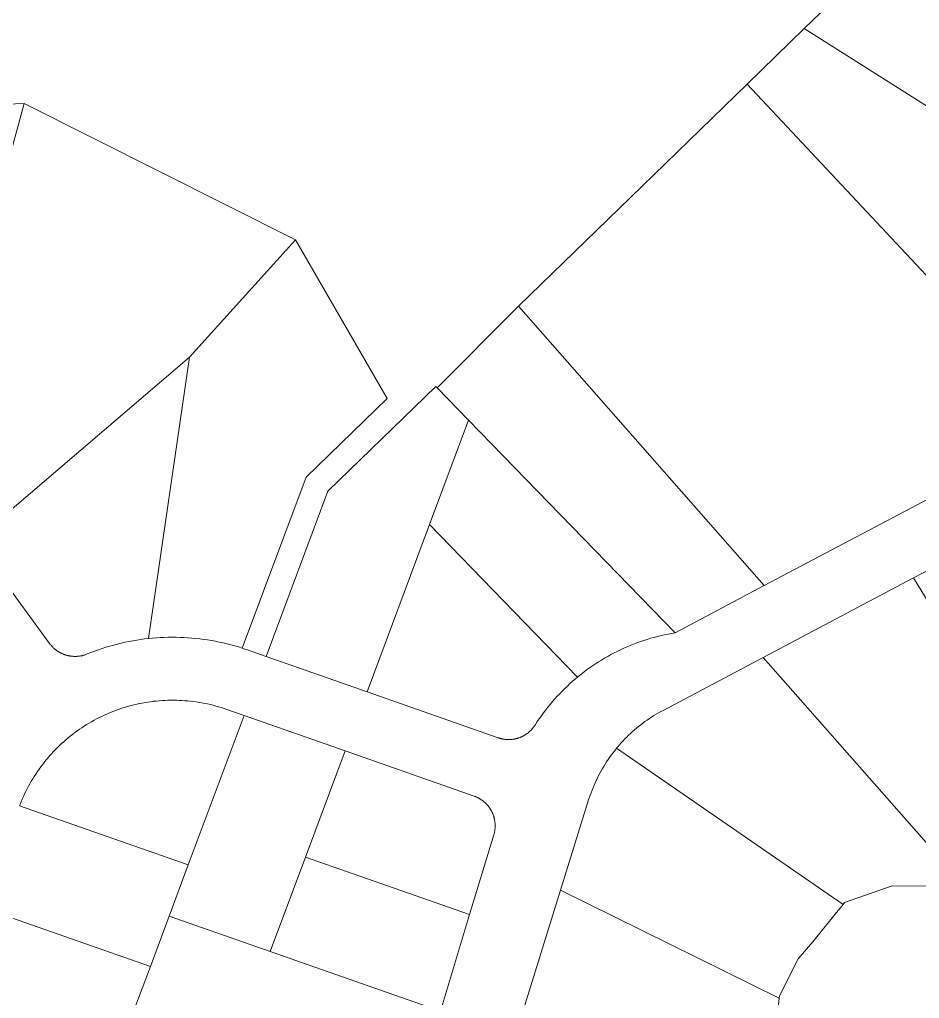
# Model space of a CAD drawing. Header units: feet. Extents: x 865220 to 2774701, y -2240498 to 961524.
# Drawn here: x 2771552 to 2772266, y 960009 to 960786 of the extents above; entities that cross this region are included whole.
import ezdxf

# ---------------------------------------------------------------- set-up
doc = ezdxf.new("R2010")
doc.units = ezdxf.units.FT
doc.header["$LTSCALE"] = 0.015
doc.header["$MEASUREMENT"] = 0
doc.layers.add('Parcels', color=7, linetype='Continuous', lineweight=0)

msp = doc.modelspace()

# ---------------------------------------------------------------- linework, layer by layer
at = {"layer": 'Parcels', "lineweight": 5, "ltscale": 100}
for p, q in [((2772175, 960778.55), (2772227.11, 960829.12)), ((2772175, 960778.55), (2772129.7, 960734.59)), ((2772475.46, 960588.34), (2772175, 960778.55)), ((2772036.99, 960644.64), (2772129.7, 960734.59)), ((2772129.7, 960734.59), (2772036.99, 960644.64)), ((2772129.7, 960734.59), (2772373.71, 960473.89)), ((2772373.71, 960473.89), (2772129.7, 960734.59)), ((2771185.9, 960707.49), (2771555.68, 960719.02)), ((2771555.68, 960719.02), (2771480.61, 960444.11)), ((2771771.01, 960610.85), (2771555.68, 960719.02)), ((2771948.05, 960558.33), (2772036.99, 960644.64)), ((2771687.01, 960517.88), (2771771.01, 960610.85)), ((2771771.01, 960610.85), (2771687.01, 960517.88)), ((2771771.01, 960610.85), (2771843.78, 960485.01)), ((2771771.01, 960610.85), (2771771.01, 960610.85)), ((2771843.78, 960485.01), (2771771.01, 960610.85)), ((2771948.05, 960558.33), (2771883.59, 960493.49)), ((2772143.32, 960336.55), (2771948.05, 960558.33)), ((2771517.1, 960372.61), (2771687.01, 960517.88)), ((2771687.01, 960517.88), (2771517.1, 960372.61)), ((2771654.57, 960294.56), (2771687.01, 960517.88)), ((2771882.55, 960494.56), (2771796.69, 960411.46)), ((2771883.59, 960493.49), (2771882.55, 960494.56)), ((2771908.44, 960467.91), (2771883.59, 960493.49)), ((2771883.59, 960493.49), (2771883.59, 960493.49)), ((2771883.59, 960493.49), (2771908.44, 960467.91)), ((2771843.78, 960485.01), (2771779.53, 960422.67)), ((2771908.44, 960467.91), (2771877.5, 960384.97)), ((2771877.5, 960384.97), (2771908.44, 960467.91)), ((2772072.48, 960299.12), (2771908.44, 960467.91)), ((2772240.61, 960387.95), (2772383.49, 960463.45)), ((2771779.53, 960422.67), (2771728.87, 960286.88)), ((2771728.87, 960286.88), (2771779.53, 960422.67)), ((2771796.69, 960411.46), (2771747.76, 960280.31)), ((2771877.5, 960384.97), (2771827.97, 960252.2)), ((2771827.97, 960252.2), (2771877.5, 960384.97)), ((2771877.5, 960384.97), (2771995.09, 960263.97)), ((2772143.32, 960336.55), (2772240.61, 960387.95)), ((2772240.61, 960387.95), (2772240.61, 960387.95)), ((2772350.26, 960389.35), (2772261.85, 960342.64)), ((2771520.69, 960365.67), (2771575.96, 960290.53)), ((2772072.48, 960299.12), (2772143.32, 960336.55)), ((2772261.85, 960342.64), (2772142.5, 960279.57)), ((2772143.32, 960336.55), (2772143.32, 960336.55)), ((2772261.85, 960342.64), (2772399.08, 960116.42)), ((2772061.31, 960296.88), (2772064.08, 960297.51)), ((2772064.08, 960297.51), (2772066.87, 960298.1)), ((2772066.87, 960298.1), (2772069.67, 960298.63)), ((2772069.67, 960298.63), (2772072.48, 960299.12)), ((2772072.48, 960299.12), (2772072.48, 960299.12)), ((2771575.96, 960290.53), (2771576.22, 960290.18)), ((2771576.22, 960290.18), (2771576.49, 960289.84)), ((2771576.49, 960289.84), (2771576.76, 960289.5)), ((2771576.76, 960289.5), (2771577.04, 960289.16)), ((2771626.66, 960289.34), (2771629.7, 960290.13)), ((2771629.7, 960290.13), (2771632.76, 960290.87)), ((2771632.76, 960290.87), (2771635.82, 960291.56)), ((2771635.82, 960291.56), (2771638.9, 960292.19)), ((2771638.9, 960292.19), (2771641.99, 960292.77)), ((2771641.99, 960292.77), (2771645.08, 960293.3)), ((2771645.08, 960293.3), (2771648.19, 960293.77)), ((2771648.19, 960293.77), (2771651.3, 960294.18)), ((2771651.3, 960294.18), (2771654.57, 960294.56)), ((2771654.57, 960294.56), (2771657.55, 960294.85)), ((2771654.57, 960294.56), (2771654.57, 960294.56)), ((2771657.55, 960294.85), (2771660.68, 960295.11)), ((2771660.68, 960295.11), (2771663.81, 960295.3)), ((2771663.81, 960295.3), (2771666.95, 960295.45)), ((2771666.95, 960295.45), (2771670.09, 960295.54)), ((2771670.09, 960295.54), (2771673.23, 960295.57)), ((2771673.23, 960295.57), (2771676.37, 960295.55)), ((2771676.37, 960295.55), (2771679.51, 960295.47)), ((2771679.51, 960295.47), (2771682.65, 960295.34)), ((2771682.65, 960295.34), (2771685.79, 960295.16)), ((2771685.79, 960295.16), (2771688.92, 960294.92)), ((2771688.92, 960294.92), (2771692.05, 960294.62)), ((2771692.05, 960294.62), (2771695.17, 960294.27)), ((2771695.17, 960294.27), (2771698.29, 960293.87)), ((2771698.29, 960293.87), (2771701.39, 960293.41)), ((2771701.39, 960293.41), (2771704.49, 960292.9)), ((2771704.49, 960292.9), (2771707.58, 960292.33)), ((2771707.58, 960292.33), (2771710.66, 960291.71)), ((2771710.66, 960291.71), (2771713.73, 960291.04)), ((2771713.73, 960291.04), (2771716.79, 960290.31)), ((2771716.79, 960290.31), (2771719.83, 960289.53)), ((2771719.83, 960289.53), (2771722.86, 960288.7)), ((2772036.93, 960289.04), (2772039.57, 960290.1)), ((2772039.57, 960290.1), (2772042.23, 960291.11)), ((2772042.23, 960291.11), (2772044.91, 960292.08)), ((2772044.91, 960292.08), (2772047.61, 960293)), ((2772047.61, 960293), (2772050.32, 960293.87)), ((2772050.32, 960293.87), (2772053.05, 960294.69)), ((2772053.05, 960294.69), (2772055.79, 960295.47)), ((2772055.79, 960295.47), (2772058.54, 960296.2)), ((2772058.54, 960296.2), (2772061.31, 960296.88)), ((2771577.04, 960289.16), (2771577.33, 960288.83)), ((2771577.33, 960288.83), (2771577.62, 960288.51)), ((2771577.62, 960288.51), (2771577.91, 960288.19)), ((2771577.91, 960288.19), (2771578.22, 960287.87)), ((2771578.22, 960287.87), (2771578.52, 960287.56)), ((2771578.52, 960287.56), (2771578.84, 960287.26)), ((2771578.84, 960287.26), (2771579.16, 960286.96)), ((2771579.16, 960286.96), (2771579.48, 960286.67)), ((2771579.48, 960286.67), (2771579.81, 960286.38)), ((2771579.81, 960286.38), (2771580.14, 960286.1)), ((2771580.14, 960286.1), (2771580.48, 960285.82)), ((2771580.48, 960285.82), (2771580.82, 960285.55)), ((2771580.82, 960285.55), (2771581.17, 960285.29)), ((2771581.17, 960285.29), (2771581.52, 960285.03)), ((2771581.52, 960285.03), (2771581.88, 960284.78)), ((2771581.88, 960284.78), (2771582.24, 960284.54)), ((2771582.24, 960284.54), (2771582.6, 960284.3)), ((2771582.6, 960284.3), (2771582.97, 960284.07)), ((2771582.97, 960284.07), (2771583.35, 960283.84)), ((2771583.35, 960283.84), (2771583.72, 960283.62)), ((2771583.72, 960283.62), (2771584.11, 960283.41)), ((2771584.11, 960283.41), (2771584.49, 960283.2)), ((2771584.49, 960283.2), (2771584.88, 960283)), ((2771584.88, 960283), (2771585.27, 960282.81)), ((2771585.27, 960282.81), (2771585.66, 960282.63)), ((2771585.66, 960282.63), (2771586.06, 960282.45)), ((2771586.06, 960282.45), (2771586.46, 960282.28)), ((2771586.46, 960282.28), (2771586.87, 960282.11)), ((2771586.87, 960282.11), (2771587.27, 960281.95)), ((2771587.27, 960281.95), (2771587.68, 960281.8)), ((2771587.68, 960281.8), (2771588.1, 960281.66)), ((2771603.58, 960281.38), (2771605.84, 960282.32)), ((2771605.84, 960282.32), (2771608.76, 960283.48)), ((2771608.76, 960283.48), (2771611.7, 960284.59)), ((2771611.7, 960284.59), (2771614.66, 960285.64)), ((2771614.66, 960285.64), (2771617.63, 960286.65)), ((2771617.63, 960286.65), (2771620.63, 960287.6)), ((2771620.63, 960287.6), (2771623.64, 960288.49)), ((2771623.64, 960288.49), (2771626.66, 960289.34)), ((2771722.86, 960288.7), (2771725.87, 960287.81)), ((2771725.87, 960287.81), (2771728.87, 960286.88)), ((2771728.87, 960286.88), (2771731.01, 960286.17)), ((2771728.87, 960286.88), (2771728.87, 960286.88)), ((2771731.01, 960286.17), (2771733.14, 960285.44)), ((2771733.14, 960285.44), (2771747.76, 960280.31)), ((2772018.99, 960280.36), (2772021.48, 960281.73)), ((2772021.48, 960281.73), (2772024, 960283.06)), ((2772024, 960283.06), (2772026.54, 960284.34)), ((2772026.54, 960284.34), (2772029.11, 960285.59)), ((2772029.11, 960285.59), (2772031.69, 960286.78)), ((2772031.69, 960286.78), (2772034.3, 960287.93)), ((2772034.3, 960287.93), (2772036.93, 960289.04)), ((2771588.1, 960281.66), (2771588.51, 960281.52)), ((2771588.51, 960281.52), (2771588.93, 960281.39)), ((2771588.93, 960281.39), (2771589.35, 960281.27)), ((2771589.35, 960281.27), (2771589.77, 960281.16)), ((2771589.77, 960281.16), (2771590.19, 960281.05)), ((2771590.19, 960281.05), (2771590.62, 960280.95)), ((2771590.62, 960280.95), (2771591.04, 960280.86)), ((2771591.04, 960280.86), (2771591.47, 960280.78)), ((2771591.47, 960280.78), (2771591.9, 960280.7)), ((2771591.9, 960280.7), (2771592.33, 960280.63)), ((2771592.33, 960280.63), (2771592.76, 960280.57)), ((2771592.76, 960280.57), (2771593.19, 960280.51)), ((2771593.19, 960280.51), (2771593.63, 960280.47)), ((2771593.63, 960280.47), (2771594.06, 960280.43)), ((2771594.06, 960280.43), (2771594.5, 960280.4)), ((2771594.5, 960280.4), (2771594.93, 960280.37)), ((2771594.93, 960280.37), (2771595.37, 960280.36)), ((2771595.37, 960280.36), (2771595.81, 960280.35)), ((2771595.81, 960280.35), (2771596.24, 960280.35)), ((2771596.24, 960280.35), (2771596.68, 960280.35)), ((2771596.68, 960280.35), (2771597.11, 960280.37)), ((2771597.11, 960280.37), (2771597.55, 960280.39)), ((2771597.55, 960280.39), (2771597.99, 960280.42)), ((2771597.99, 960280.42), (2771598.42, 960280.45)), ((2771598.42, 960280.45), (2771598.85, 960280.5)), ((2771598.85, 960280.5), (2771599.29, 960280.55)), ((2771599.29, 960280.55), (2771599.72, 960280.61)), ((2771599.72, 960280.61), (2771600.15, 960280.68)), ((2771600.15, 960280.68), (2771600.58, 960280.75)), ((2771600.58, 960280.75), (2771601.17, 960280.58)), ((2771601.17, 960280.58), (2771601.86, 960281.02)), ((2771601.86, 960281.02), (2771602.29, 960281.12)), ((2771602.29, 960281.12), (2771602.71, 960281.24)), ((2771602.71, 960281.24), (2771603.58, 960281.38)), ((2771747.76, 960280.31), (2771827.97, 960252.2)), ((2772006.89, 960272.85), (2772009.26, 960274.43)), ((2772009.26, 960274.43), (2772011.65, 960275.98)), ((2772011.65, 960275.98), (2772014.07, 960277.48)), ((2772014.07, 960277.48), (2772016.52, 960278.94)), ((2772016.52, 960278.94), (2772018.99, 960280.36)), ((2772142.5, 960279.57), (2772062.93, 960237.53)), ((2772142.5, 960279.57), (2772302.07, 960098.03)), ((2771997.71, 960266.1), (2771999.96, 960267.84)), ((2771999.96, 960267.84), (2772002.24, 960269.55)), ((2772002.24, 960269.55), (2772004.55, 960271.22)), ((2772004.55, 960271.22), (2772006.89, 960272.85)), ((2771986.94, 960256.79), (2771989.03, 960258.72)), ((2771989.03, 960258.72), (2771991.15, 960260.62)), ((2771991.15, 960260.62), (2771993.31, 960262.49)), ((2771993.31, 960262.49), (2771995.09, 960263.97)), ((2771995.09, 960263.97), (2771995.49, 960264.31)), ((2771995.09, 960263.97), (2771995.09, 960263.97)), ((2771995.49, 960264.31), (2771997.71, 960266.1)), ((2771827.97, 960252.2), (2771932.02, 960215.73)), ((2771978.93, 960248.68), (2771980.88, 960250.76)), ((2771980.88, 960250.76), (2771982.87, 960252.81)), ((2771982.87, 960252.81), (2771984.89, 960254.81)), ((2771984.89, 960254.81), (2771986.94, 960256.79)), ((2771647.28, 960242.88), (2771645.06, 960242.4)), ((2771649.51, 960243.32), (2771647.28, 960242.88)), ((2771651.74, 960243.72), (2771649.51, 960243.32)), ((2771653.98, 960244.08), (2771651.74, 960243.72)), ((2771656.22, 960244.4), (2771653.98, 960244.08)), ((2771658.47, 960244.69), (2771656.22, 960244.4)), ((2771660.73, 960244.93), (2771658.47, 960244.69)), ((2771662.99, 960245.14), (2771660.73, 960244.93)), ((2771665.25, 960245.3), (2771662.99, 960245.14)), ((2771667.52, 960245.43), (2771665.25, 960245.3)), ((2771669.78, 960245.51), (2771667.52, 960245.43)), ((2771672.05, 960245.56), (2771669.78, 960245.51)), ((2771674.32, 960245.57), (2771672.05, 960245.56)), ((2771676.59, 960245.54), (2771674.32, 960245.57)), ((2771678.86, 960245.46), (2771676.59, 960245.54)), ((2771681.12, 960245.35), (2771678.86, 960245.46)), ((2771683.39, 960245.2), (2771681.12, 960245.35)), ((2771685.65, 960245.01), (2771683.39, 960245.2)), ((2771687.9, 960244.78), (2771685.65, 960245.01)), ((2771690.16, 960244.51), (2771687.9, 960244.78)), ((2771692.4, 960244.2), (2771690.16, 960244.51)), ((2771694.65, 960243.86), (2771692.4, 960244.2)), ((2771696.88, 960243.47), (2771694.65, 960243.86)), ((2771699.11, 960243.04), (2771696.88, 960243.47)), ((2771701.33, 960242.58), (2771699.11, 960243.04)), ((2771973.31, 960242.25), (2771975.14, 960244.43)), ((2771975.14, 960244.43), (2771977.02, 960246.57)), ((2771977.02, 960246.57), (2771978.93, 960248.68)), ((2771623.48, 960235.51), (2771621.39, 960234.62)), ((2771625.58, 960236.37), (2771623.48, 960235.51)), ((2771627.69, 960237.19), (2771625.58, 960236.37)), ((2771629.82, 960237.97), (2771627.69, 960237.19)), ((2771631.96, 960238.72), (2771629.82, 960237.97)), ((2771634.12, 960239.43), (2771631.96, 960238.72)), ((2771636.29, 960240.1), (2771634.12, 960239.43)), ((2771638.46, 960240.73), (2771636.29, 960240.1)), ((2771640.65, 960241.32), (2771638.46, 960240.73)), ((2771642.85, 960241.88), (2771640.65, 960241.32)), ((2771645.06, 960242.4), (2771642.85, 960241.88)), ((2771703.54, 960242.08), (2771701.33, 960242.58)), ((2771705.75, 960241.54), (2771703.54, 960242.08)), ((2771707.94, 960240.96), (2771705.75, 960241.54)), ((2771710.12, 960240.34), (2771707.94, 960240.96)), ((2771712.29, 960239.68), (2771710.12, 960240.34)), ((2771714.45, 960238.99), (2771712.29, 960239.68)), ((2771716.6, 960238.25), (2771714.45, 960238.99)), ((2771730.28, 960233.46), (2771716.6, 960238.25)), ((2771716.6, 960238.25), (2771716.6, 960238.25)), ((2771966.35, 960233.23), (2771968.03, 960235.53)), ((2771968.03, 960235.53), (2771969.75, 960237.8)), ((2771969.75, 960237.8), (2771971.51, 960240.04)), ((2771971.51, 960240.04), (2771973.31, 960242.25)), ((2772059.23, 960235.49), (2772057.41, 960234.43)), ((2772061.07, 960236.53), (2772059.23, 960235.49)), ((2772062.93, 960237.53), (2772061.07, 960236.53)), ((2771607.27, 960227.37), (2771605.33, 960226.2)), ((2771609.23, 960228.51), (2771607.27, 960227.37)), ((2771611.21, 960229.62), (2771609.23, 960228.51)), ((2771613.21, 960230.69), (2771611.21, 960229.62)), ((2771615.23, 960231.73), (2771613.21, 960230.69)), ((2771617.27, 960232.73), (2771615.23, 960231.73)), ((2771619.32, 960233.69), (2771617.27, 960232.73)), ((2771621.39, 960234.62), (2771619.32, 960233.69)), ((2771730.28, 960233.46), (2771686.01, 960114.8)), ((2771810.49, 960205.36), (2771730.28, 960233.46)), ((2771961.36, 960225.87), (2771963.1, 960228.55)), ((2771963.1, 960228.55), (2771964.7, 960230.91)), ((2771964.7, 960230.91), (2771966.35, 960233.23)), ((2772046.87, 960227.36), (2772045.19, 960226.08)), ((2772048.58, 960228.62), (2772046.87, 960227.36)), ((2772050.3, 960229.84), (2772048.58, 960228.62)), ((2772052.05, 960231.03), (2772050.3, 960229.84)), ((2772053.81, 960232.19), (2772052.05, 960231.03)), ((2772055.6, 960233.33), (2772053.81, 960232.19)), ((2772057.41, 960234.43), (2772055.6, 960233.33)), ((2771595.95, 960219.82), (2771594.14, 960218.45)), ((2771597.78, 960221.16), (2771595.95, 960219.82)), ((2771599.64, 960222.47), (2771597.78, 960221.16)), ((2771601.51, 960223.75), (2771599.64, 960222.47)), ((2771603.41, 960224.99), (2771601.51, 960223.75)), ((2771605.33, 960226.2), (2771603.41, 960224.99)), ((2771955.57, 960219.54), (2771955.91, 960219.81)), ((2771955.91, 960219.81), (2771956.25, 960220.08)), ((2771956.25, 960220.08), (2771956.58, 960220.36)), ((2771956.58, 960220.36), (2771956.91, 960220.65)), ((2771956.91, 960220.65), (2771957.23, 960220.94)), ((2771957.23, 960220.94), (2771957.55, 960221.24)), ((2771957.55, 960221.24), (2771957.86, 960221.55)), ((2771957.86, 960221.55), (2771958.17, 960221.86)), ((2771958.17, 960221.86), (2771958.47, 960222.17)), ((2771958.47, 960222.17), (2771958.77, 960222.49)), ((2771958.77, 960222.49), (2771959.06, 960222.82)), ((2771959.06, 960222.82), (2771959.35, 960223.15)), ((2771959.35, 960223.15), (2771959.63, 960223.48)), ((2771959.63, 960223.48), (2771959.9, 960223.82)), ((2771959.9, 960223.82), (2771960.17, 960224.17)), ((2771960.17, 960224.17), (2771960.43, 960224.51)), ((2771960.43, 960224.51), (2771960.68, 960224.87)), ((2771960.68, 960224.87), (2771960.93, 960225.23)), ((2771960.93, 960225.23), (2771961.36, 960225.87)), ((2772038.7, 960220.66), (2772037.14, 960219.24)), ((2772040.29, 960222.06), (2772038.7, 960220.66)), ((2772041.9, 960223.43), (2772040.29, 960222.06)), ((2772043.53, 960224.77), (2772041.9, 960223.43)), ((2772045.19, 960226.08), (2772043.53, 960224.77)), ((2771587.16, 960212.66), (2771585.48, 960211.14)), ((2771588.87, 960214.15), (2771587.16, 960212.66)), ((2771590.6, 960215.62), (2771588.87, 960214.15)), ((2771592.36, 960217.05), (2771590.6, 960215.62)), ((2771594.14, 960218.45), (2771592.36, 960217.05)), ((2771932.02, 960215.73), (2771932.43, 960215.59)), ((2771932.43, 960215.59), (2771932.85, 960215.45)), ((2771932.85, 960215.45), (2771933.26, 960215.33)), ((2771933.26, 960215.33), (2771933.68, 960215.21)), ((2771933.68, 960215.21), (2771934.11, 960215.1)), ((2771934.11, 960215.1), (2771934.53, 960214.99)), ((2771934.53, 960214.99), (2771934.95, 960214.9)), ((2771934.95, 960214.9), (2771935.38, 960214.81)), ((2771935.38, 960214.81), (2771935.81, 960214.73)), ((2771935.81, 960214.73), (2771936.24, 960214.65)), ((2771936.24, 960214.65), (2771936.67, 960214.58)), ((2771936.67, 960214.58), (2771937.1, 960214.52)), ((2771937.1, 960214.52), (2771937.54, 960214.47)), ((2771937.54, 960214.47), (2771937.97, 960214.43)), ((2771937.97, 960214.43), (2771938.41, 960214.39)), ((2771938.41, 960214.39), (2771938.84, 960214.36)), ((2771938.84, 960214.36), (2771939.28, 960214.34)), ((2771939.28, 960214.34), (2771939.71, 960214.33)), ((2771939.71, 960214.33), (2771940.15, 960214.32)), ((2771940.15, 960214.32), (2771940.59, 960214.32)), ((2771940.59, 960214.32), (2771941.02, 960214.33)), ((2771941.02, 960214.33), (2771941.46, 960214.35)), ((2771941.46, 960214.35), (2771941.89, 960214.37)), ((2771941.89, 960214.37), (2771942.33, 960214.41)), ((2771942.33, 960214.41), (2771942.76, 960214.44)), ((2771942.76, 960214.44), (2771943.2, 960214.49)), ((2771943.2, 960214.49), (2771943.63, 960214.55)), ((2771943.63, 960214.55), (2771944.06, 960214.61)), ((2771944.06, 960214.61), (2771944.49, 960214.68)), ((2771944.49, 960214.68), (2771944.92, 960214.75)), ((2771944.92, 960214.75), (2771945.35, 960214.84)), ((2771945.35, 960214.84), (2771945.78, 960214.93)), ((2771945.78, 960214.93), (2771946.2, 960215.03)), ((2771946.2, 960215.03), (2771946.62, 960215.14)), ((2771946.62, 960215.14), (2771947.04, 960215.25)), ((2771947.04, 960215.25), (2771947.46, 960215.37)), ((2771947.46, 960215.37), (2771947.88, 960215.5)), ((2771947.88, 960215.5), (2771948.29, 960215.64)), ((2771948.29, 960215.64), (2771948.71, 960215.78)), ((2771948.71, 960215.78), (2771949.12, 960215.93)), ((2771949.12, 960215.93), (2771949.52, 960216.09)), ((2771949.52, 960216.09), (2771949.93, 960216.26)), ((2771949.93, 960216.26), (2771950.33, 960216.43)), ((2771950.33, 960216.43), (2771950.73, 960216.61)), ((2771950.73, 960216.61), (2771951.12, 960216.79)), ((2771951.12, 960216.79), (2771951.51, 960216.98)), ((2771951.51, 960216.98), (2771951.9, 960217.18)), ((2771951.9, 960217.18), (2771952.28, 960217.39)), ((2771952.28, 960217.39), (2771952.67, 960217.6)), ((2771952.67, 960217.6), (2771953.04, 960217.82)), ((2771953.04, 960217.82), (2771953.42, 960218.05)), ((2771953.42, 960218.05), (2771953.79, 960218.28)), ((2771953.79, 960218.28), (2771954.15, 960218.52)), ((2771954.15, 960218.52), (2771954.51, 960218.76)), ((2771954.51, 960218.76), (2771954.87, 960219.02)), ((2771954.87, 960219.02), (2771955.22, 960219.27)), ((2771955.22, 960219.27), (2771955.57, 960219.54)), ((2772031.14, 960213.27), (2772029.71, 960211.72)), ((2772032.6, 960214.8), (2772031.14, 960213.27)), ((2772034.09, 960216.31), (2772032.6, 960214.8)), ((2772035.6, 960217.79), (2772034.09, 960216.31)), ((2772037.14, 960219.24), (2772035.6, 960217.79)), ((2771579.03, 960204.76), (2771577.49, 960203.09)), ((2771580.6, 960206.39), (2771579.03, 960204.76)), ((2771582.2, 960208), (2771580.6, 960206.39)), ((2771583.83, 960209.58), (2771582.2, 960208)), ((2771585.48, 960211.14), (2771583.83, 960209.58)), ((2771810.49, 960205.36), (2771779.04, 960121.06)), ((2771810.49, 960205.36), (2771810.49, 960205.36)), ((2771912.89, 960169.47), (2771810.49, 960205.36)), ((2772024.26, 960205.26), (2772022.97, 960203.58)), ((2772025.58, 960206.91), (2772024.26, 960205.26)), ((2772026.09, 960207.52), (2772025.58, 960206.91)), ((2772026.93, 960208.53), (2772026.09, 960207.52)), ((2772205.85, 960083.45), (2772026.09, 960207.52)), ((2772026.09, 960207.52), (2772205.85, 960083.45)), ((2772028.31, 960210.14), (2772026.93, 960208.53)), ((2772029.71, 960211.72), (2772028.31, 960210.14)), ((2771573.04, 960197.94), (2771571.62, 960196.17)), ((2771574.49, 960199.68), (2771573.04, 960197.94)), ((2771575.98, 960201.4), (2771574.49, 960199.68)), ((2771577.49, 960203.09), (2771575.98, 960201.4)), ((2772018.1, 960196.67), (2772016.96, 960194.89)), ((2772019.27, 960198.43), (2772018.1, 960196.67)), ((2772020.47, 960200.17), (2772019.27, 960198.43)), ((2772021.71, 960201.88), (2772020.47, 960200.17)), ((2772022.97, 960203.58), (2772021.71, 960201.88)), ((2771566.25, 960188.86), (2771564.98, 960186.98)), ((2771567.54, 960190.73), (2771566.25, 960188.86)), ((2771568.87, 960192.57), (2771567.54, 960190.73)), ((2771570.23, 960194.38), (2771568.87, 960192.57)), ((2771571.62, 960196.17), (2771570.23, 960194.38)), ((2772013.72, 960189.43), (2772012.71, 960187.57)), ((2772014.77, 960191.27), (2772013.72, 960189.43)), ((2772015.85, 960193.09), (2772014.77, 960191.27)), ((2772016.96, 960194.89), (2772015.85, 960193.09)), ((2771561.39, 960181.2), (2771560.27, 960179.23)), ((2771562.56, 960183.14), (2771561.39, 960181.2)), ((2771563.75, 960185.07), (2771562.56, 960183.14)), ((2771564.98, 960186.98), (2771563.75, 960185.07)), ((2772009.87, 960181.91), (2772008.98, 960179.98)), ((2772010.78, 960183.81), (2772009.87, 960181.91)), ((2772011.73, 960185.7), (2772010.78, 960183.81)), ((2772012.71, 960187.57), (2772011.73, 960185.7)), ((2771557.09, 960173.21), (2771556.1, 960171.17)), ((2771558.11, 960175.23), (2771557.09, 960173.21)), ((2771559.17, 960177.24), (2771558.11, 960175.23)), ((2771560.27, 960179.23), (2771559.17, 960177.24)), ((2772006.54, 960174.13), (2772005.8, 960172.15)), ((2772007.32, 960176.1), (2772006.54, 960174.13)), ((2772008.14, 960178.05), (2772007.32, 960176.1)), ((2772008.98, 960179.98), (2772008.14, 960178.05)), ((2771554.24, 960167.03), (2771553.36, 960164.94)), ((2771555.15, 960169.11), (2771554.24, 960167.03)), ((2771556.1, 960171.17), (2771555.15, 960169.11)), ((2771913.54, 960169.23), (2771912.89, 960169.47)), ((2771913.94, 960169.07), (2771913.54, 960169.23)), ((2771914.35, 960168.91), (2771913.94, 960169.07)), ((2771914.75, 960168.73), (2771914.35, 960168.91)), ((2771915.14, 960168.55), (2771914.75, 960168.73)), ((2771915.54, 960168.37), (2771915.14, 960168.55)), ((2771915.93, 960168.17), (2771915.54, 960168.37)), ((2771916.32, 960167.97), (2771915.93, 960168.17)), ((2771916.7, 960167.76), (2771916.32, 960167.97)), ((2771917.08, 960167.55), (2771916.7, 960167.76)), ((2771917.46, 960167.33), (2771917.08, 960167.55)), ((2771917.83, 960167.1), (2771917.46, 960167.33)), ((2771918.2, 960166.87), (2771917.83, 960167.1)), ((2771918.56, 960166.63), (2771918.2, 960166.87)), ((2771918.92, 960166.38), (2771918.56, 960166.63)), ((2771919.28, 960166.13), (2771918.92, 960166.38)), ((2771919.63, 960165.87), (2771919.28, 960166.13)), ((2771919.98, 960165.61), (2771919.63, 960165.87)), ((2771920.32, 960165.34), (2771919.98, 960165.61)), ((2771920.66, 960165.06), (2771920.32, 960165.34)), ((2772003.86, 960166.44), (2771981.56, 960094.84)), ((2772005.08, 960170.16), (2772003.86, 960166.44)), ((2772005.8, 960172.15), (2772005.08, 960170.16)), ((2771552.51, 960162.83), (2771552.09, 960161.73)), ((2771552.09, 960161.73), (2771686.01, 960114.8)), ((2771553.36, 960164.94), (2771552.51, 960162.83)), ((2771920.99, 960164.78), (2771920.66, 960165.06)), ((2771921.32, 960164.49), (2771920.99, 960164.78)), ((2771921.64, 960164.19), (2771921.32, 960164.49)), ((2771921.95, 960163.89), (2771921.64, 960164.19)), ((2771922.27, 960163.59), (2771921.95, 960163.89)), ((2771922.57, 960163.28), (2771922.27, 960163.59)), ((2771922.87, 960162.96), (2771922.57, 960163.28)), ((2771923.17, 960162.64), (2771922.87, 960162.96)), ((2771923.46, 960162.31), (2771923.17, 960162.64)), ((2771923.74, 960161.98), (2771923.46, 960162.31)), ((2771924.02, 960161.65), (2771923.74, 960161.98)), ((2771924.29, 960161.31), (2771924.02, 960161.65)), ((2771924.56, 960160.96), (2771924.29, 960161.31)), ((2771924.82, 960160.61), (2771924.56, 960160.96)), ((2771925.07, 960160.26), (2771924.82, 960160.61)), ((2771925.32, 960159.9), (2771925.07, 960160.26)), ((2771925.56, 960159.53), (2771925.32, 960159.9)), ((2771925.8, 960159.17), (2771925.56, 960159.53)), ((2771926.03, 960158.79), (2771925.8, 960159.17)), ((2771926.25, 960158.42), (2771926.03, 960158.79)), ((2771926.46, 960158.04), (2771926.25, 960158.42)), ((2771926.67, 960157.66), (2771926.46, 960158.04)), ((2771926.88, 960157.27), (2771926.67, 960157.66)), ((2771927.07, 960156.88), (2771926.88, 960157.27)), ((2771927.26, 960156.49), (2771927.07, 960156.88)), ((2771927.44, 960156.09), (2771927.26, 960156.49)), ((2771927.62, 960155.69), (2771927.44, 960156.09)), ((2771927.78, 960155.29), (2771927.62, 960155.69)), ((2771927.94, 960154.88), (2771927.78, 960155.29)), ((2771928.1, 960154.47), (2771927.94, 960154.88)), ((2771928.24, 960154.06), (2771928.1, 960154.47)), ((2771928.38, 960153.65), (2771928.24, 960154.06)), ((2771928.52, 960153.23), (2771928.38, 960153.65)), ((2771928.64, 960152.82), (2771928.52, 960153.23)), ((2771928.76, 960152.4), (2771928.64, 960152.82)), ((2771928.87, 960151.97), (2771928.76, 960152.4)), ((2771928.97, 960151.55), (2771928.87, 960151.97)), ((2771929.07, 960151.12), (2771928.97, 960151.55)), ((2771929.15, 960150.7), (2771929.07, 960151.12)), ((2771929.23, 960150.27), (2771929.15, 960150.7)), ((2771929.31, 960149.84), (2771929.23, 960150.27)), ((2771929.37, 960149.41), (2771929.31, 960149.84)), ((2771929.25, 960141.59), (2771929.32, 960142.02)), ((2771929.32, 960142.02), (2771929.39, 960142.45)), ((2771929.43, 960148.97), (2771929.37, 960149.41)), ((2771929.39, 960142.45), (2771929.44, 960142.88)), ((2771929.48, 960148.54), (2771929.43, 960148.97)), ((2771929.44, 960142.88), (2771929.49, 960143.31)), ((2771929.52, 960148.11), (2771929.48, 960148.54)), ((2771929.49, 960143.31), (2771929.53, 960143.75)), ((2771929.56, 960147.67), (2771929.52, 960148.11)), ((2771929.53, 960143.75), (2771929.56, 960144.18)), ((2771929.59, 960147.24), (2771929.56, 960147.67)), ((2771929.56, 960144.18), (2771929.59, 960144.62)), ((2771929.61, 960146.8), (2771929.59, 960147.24)), ((2771929.59, 960144.62), (2771929.61, 960145.05)), ((2771929.62, 960146.36), (2771929.61, 960146.8)), ((2771929.61, 960145.05), (2771929.62, 960145.49)), ((2771929.62, 960145.93), (2771929.62, 960146.36)), ((2771929.62, 960145.49), (2771929.62, 960145.93)), ((2771909.36, 960075.43), (2771928.54, 960138.62)), ((2771928.54, 960138.62), (2771928.67, 960139.03)), ((2771928.67, 960139.03), (2771928.78, 960139.46)), ((2771928.78, 960139.46), (2771928.89, 960139.88)), ((2771928.89, 960139.88), (2771928.99, 960140.3)), ((2771928.99, 960140.3), (2771929.09, 960140.73)), ((2771929.09, 960140.73), (2771929.17, 960141.16)), ((2771929.17, 960141.16), (2771929.25, 960141.59)), ((2771779.04, 960121.06), (2771751.09, 960046.14)), ((2771779.04, 960121.06), (2771909.36, 960075.43)), ((2771909.36, 960075.43), (2771779.04, 960121.06)), ((2771670.86, 960074.21), (2771686.01, 960114.8)), ((2771686.01, 960114.8), (2771686.01, 960114.8)), ((2772207.06, 960084.94), (2772244.8, 960098.28)), ((2772244.8, 960098.28), (2772274.07, 960098.08)), ((2771981.56, 960094.84), (2771944.39, 959975.5)), ((2771981.56, 960094.84), (2772155.13, 960009.05)), ((2771523.61, 960080.6), (2771655.95, 960034.22)), ((2772198.31, 960074.15), (2772205.85, 960083.45)), ((2772205.85, 960083.45), (2772207.06, 960084.94)), ((2772205.85, 960083.45), (2772205.85, 960083.45)), ((2771670.86, 960074.21), (2771655.95, 960034.22)), ((2771655.95, 960034.22), (2771670.86, 960074.21)), ((2771670.86, 960074.21), (2771751.09, 960046.14)), ((2771886.13, 959998.89), (2771909.36, 960075.43)), ((2771909.36, 960075.43), (2771909.36, 960075.43)), ((2772181.76, 960053.74), (2772198.31, 960074.15)), ((2772170.16, 960040.23), (2772181.76, 960053.74)), ((2771751.09, 960046.14), (2771886.13, 959998.89)), ((2771886.13, 959998.89), (2771751.09, 960046.14)), ((2771751.09, 960046.14), (2771751.09, 960046.14)), ((2771655.95, 960034.22), (2771642.9, 959999.26)), ((2771655.95, 960034.22), (2771655.95, 960034.22)), ((2772155.33, 960011.05), (2772170.16, 960040.23)), ((2772155.13, 960009.05), (2772155.33, 960011.05)), ((2772152.76, 959985.91), (2772155.13, 960009.05)), ((2772155.13, 960009.05), (2772155.13, 960009.05))]:
    msp.add_line(p, q, dxfattribs=at)

doc.saveas('drawing.dxf')
